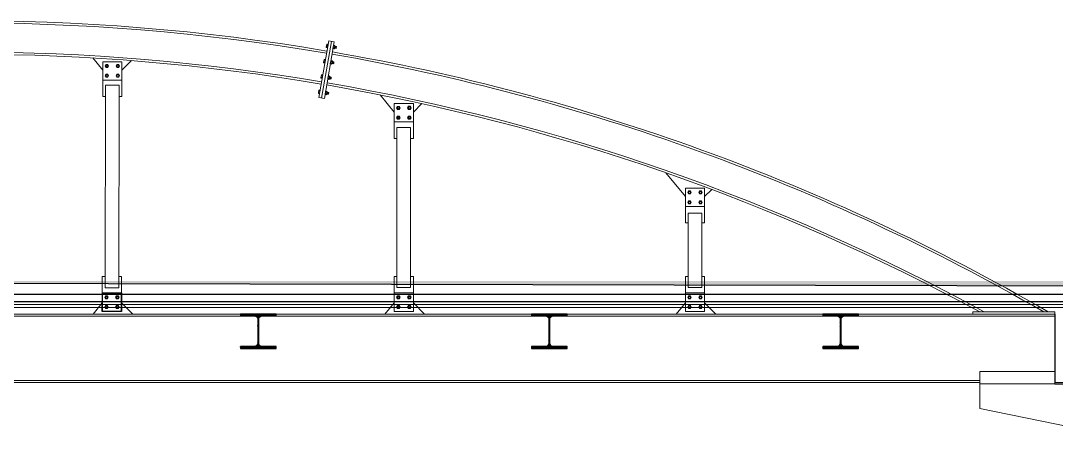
# Model space of a CAD drawing. Header units: millimetres. Extents: x -6949 to 305728, y -55091 to 76684.
# Drawn here: x 183017 to 190574, y 73673 to 76684 of the extents above; entities that cross this region are included whole.
import ezdxf

# ---------------------------------------------------------------- set-up
doc = ezdxf.new("R2010")
doc.units = ezdxf.units.MM
for name, color, linetype, lineweight in [('armatura', 1, 'Continuous', 15), ('bulloni', 5, 'Continuous', 18), ('piastra', 30, 'Continuous', 18), ('S-BEAM', 5, 'Continuous', 18), ('S-FSTN', 7, 'Continuous', 18), ('SEZIONI acciaio - Steel sections', 220, 'Continuous', 25), ('solaio2', 7, 'Continuous', 9)]:
    doc.layers.add(name, color=color, linetype=linetype, lineweight=lineweight)

# ---------------------------------------------------------------- blocks, each defined once
blk = doc.blocks.new('*U177')
h = blk.add_hatch()
h.set_pattern_fill('ANSI31', color=256, scale=2)
h.set_pattern_definition([(45, (-12757.2744, 46959.8686), (-4.4901281, 4.4901281), [])])
h.paths.add_polyline_path([(27.8, 112.5), (130, 112.5), (130, 125), (-130, 125), (-130, 112.5), (-27.8, 112.5, -0.414214), (-3.8, 88.5), (-3.8, 59), (3.8, 59), (3.8, 88.5, -0.414214)])
h.paths.add_polyline_path([(-3.8, 9), (3.8, 9), (3.8, 41), (-3.8, 41)])
h.paths.add_polyline_path([(3.8, -9), (-3.8, -9), (-3.8, -41), (3.8, -41)])
h.paths.add_polyline_path([(3.8, -59), (-3.8, -59), (-3.8, -88.5, -0.414214), (-27.8, -112.5), (-130, -112.5), (-130, -125), (130, -125), (130, -112.5), (27.8, -112.5, -0.414214), (3.8, -88.5)])
at = {"layer": 'SEZIONI acciaio - Steel sections'}
blk.add_lwpolyline([(130, 125), (-130, 125), (-130, 112.5), (-27.8, 112.5, -0.414214), (-3.8, 88.5), (-3.8, -88.5, -0.414214), (-27.8, -112.5), (-130, -112.5), (-130, -125), (130, -125), (130, -112.5), (27.8, -112.5, -0.414214), (3.8, -88.5), (3.8, 88.5, -0.414214), (27.8, 112.5), (130, 112.5)], format="xyb", close=True, dxfattribs=at)
blk = doc.blocks.new('*U178')
at = {"color": 0, "linetype": 'ByBlock', "lineweight": -2, "transparency": 16777216}
for p in [(0, 0), (2125, 0), (4250, 0), (6375, 0), (8500, 0), (10625, 0), (12750, 0), (14875, 0), (17000, 0)]:
    blk.add_blockref('*U177', p, dxfattribs=at)
blk = doc.blocks.new('*U552')
at = {"layer": 'bulloni'}
for p, q in [((26.3, 31), (24.8, 29.8)), ((24.8, 21.2), (24.8, 29.8)), ((26.3, 20), (24.8, 21.2)), ((26.3, 31), (48.7, 31)), ((26.3, 20), (48.7, 20)), ((30.5, 43), (31.4, 43.9)), ((30.5, 43), (30.5, 31)), ((30.6, 43), (44.4, 43)), ((31.1, 21.2), (31.1, 29.8)), ((31.5, 43.9), (43.5, 43.9)), ((42.6, 41.1), (32.4, 40.5)), ((42.6, 37.1), (32.4, 36.6)), ((42.6, 33.2), (32.4, 32.6)), ((41.4, 39), (33.6, 38.6)), ((41.4, 35.1), (33.6, 34.7)), ((43.5, 43.9), (44.4, 43)), ((43.8, 29.8), (43.8, 21.2)), ((44.5, 43), (44.5, 31)), ((48.7, 31), (50.2, 29.8)), ((48.7, 20), (50.2, 21.2)), ((50.2, 21.2), (50.2, 29.8)), ((24.8, -21.4), (50.2, -21.4)), ((24.8, -28.8), (24.8, -21.4)), ((26.3, -29.9), (24.8, -28.8)), ((26.3, -29.9), (48.7, -29.9)), ((27.4, -20.9), (47.6, -20.9)), ((27.4, -21.4), (27.4, -20.9)), ((31.1, -28.8), (31.1, -21.4)), ((43.8, -21.4), (43.8, -28.8)), ((47.6, -21.4), (47.6, -20.9)), ((48.7, -29.9), (50.2, -28.8)), ((50.2, -28.8), (50.2, -21.4))]:
    blk.add_line(p, q, dxfattribs=at)
for centre, radius, start, end in [((28, 26), 4.95, 50.12945, 129.87055), ((28, 25), 4.95, 230.12945, 309.87055), ((37.5, 12.9), 18.1, 69.44272, 110.55728), ((37.5, 38.1), 18.1, 249.44272, 290.55728), ((47, 26), 4.95, 50.12945, 129.87055), ((47, 25), 4.95, 230.12945, 309.87055), ((28, -25), 4.95, 230.12945, 309.87055), ((29.6, -20), 0.917, 270, 360), ((37.5, -11.8), 18.1, 249.44272, 290.55728), ((47, -25), 4.95, 230.12945, 309.87055), ((45.4, -20), 0.917, 180, 270)]:
    blk.add_arc(centre, radius, start, end, dxfattribs=at)
blk = doc.blocks.new('*U553')
at = {"layer": 'S-BEAM', "color": 0, "linetype": 'ByBlock', "lineweight": -2, "transparency": 16777216, "rotation": 260.2883462533053}
for p in [(68513.2, -21918), (68494.1, -22029.8), (68474.9, -22141.7), (68455.8, -22253.5)]:
    blk.add_blockref('*U552', p, dxfattribs=at)

msp = doc.modelspace()

# ---------------------------------------------------------------- hatches: boundary and pattern name
at = {"layer": 'S-FSTN', "true_color": 0xc7c8ca}
h = msp.add_hatch(dxfattribs=at)
h.set_pattern_fill('GRAVEL', color=9, scale=4.4)
h.set_pattern_definition([(228.012788, (116851.094, 98563.538), (-894.0800001, -1005.8399999), [15.03574, -1488.54128]), (184.969741, (116841.0353, 98552.362), (1341.11999947, 111.76000637), [25.80181, -2554.37815]), (132.510447, (116815.3305, 98550.127), (1117.60000047, -1229.35999957), [18.19319, -1801.1278]), (267.273689, (116771.744, 98522.187), (111.76000023, 2235.2), [23.4962, -2326.12325]), (292.833654, (116770.6265, 98498.717), (-558.80000005, 1341.11999998), [23.03988, -2280.95154]), (357.273689, (116779.5673, 98477.483), (-2235.2, 111.76000023), [23.4962, -2326.12325]), (37.6942405, (116803.037, 98476.365), (-1452.87999994, -1117.60000008), [31.07252, -3076.17707]), (72.2553284, (116827.624, 98495.3644), (782.3200002, 2458.71999993), [29.33566, -2904.23129]), (121.4295656, (116836.565, 98523.3044), (-894.08000013, 1452.87999992), [23.57577, -2334.00401]), (175.236358, (116824.271, 98543.421), (1229.36, -111.7600002), [26.91538, -1318.85323]), (222.397438, (116797.449, 98545.6564), (-1341.11999996, -1229.36000005), [34.80743, -3445.93799]), (138.814075, (116882.386, 98521.069), (-782.32, 670.56), [11.8802, -1176.1449]), (171.4692344, (116873.4457, 98528.8924), (1452.88000004, -223.51999975), [22.60201, -2237.60412]), (225, (116851.09, 98532.245), (-2e-14, -111.76), [15.80521, -142.2473]), (203.19859, (116843.27, 98545.656), (558.8, 223.52), [8.51142, -842.62738]), (291.80141, (116835.447, 98542.304), (-111.76, 335.28), [12.03689, -589.80913]), (30.963757, (116839.918, 98531.128), (335.28, 223.52), [19.55007, -632.11712]), (161.56505, (116856.68, 98541.186), (223.52, -111.76), [14.13663, -339.27952]), (16.38954, (116770.6265, 98542.3036), (1117.6, 335.28), [19.80387, -1960.58837]), (70.346176, (116789.626, 98547.8916), (-447.04000004, -1229.36), [16.61435, -1644.81749]), (293.19859, (116856.682, 98563.538), (-223.52, 558.8), [17.02272, -834.11608]), (343.61046, (116863.387, 98547.8916), (-1117.60000002, 335.2799999), [19.80387, -1960.58837]), (339.443955, (116770.626, 98473.012), (-558.8, 223.52), [19.09755, -935.78031]), (294.775141, (116788.508, 98466.307), (-558.8000007, 1229.3599997), [16.00157, -1584.15811]), (66.80141, (116857.8, 98451.778), (223.52, 558.8), [17.02272, -834.11608]), (17.354025, (116864.505, 98467.4244), (-1452.87999997, -447.0400001), [18.73444, -1854.70454]), (69.443955, (116803.037, 98451.778), (-223.52, -558.8), [9.54877, -945.32908]), (101.309932, (116851.094, 98451.778), (-111.76, 447.04), [5.69864, -564.16778]), (165.963757, (116849.976, 98457.366), (335.28, -111.76), [23.03988, -437.7584]), (186.009006, (116827.624, 98462.954), (1117.6, 111.76000006), [21.35175, -2113.82005]), (303.690068, (116839.918, 98521.07), (-111.76, 223.52), [16.11825, -386.83816]), (353.1572266, (116848.8585, 98507.658), (1899.92000001, -223.5199999), [28.1405, -2785.9044]), (60.945396, (116876.798, 98504.305), (-447.04, -782.32), [11.50636, -1139.13326]), (90, (116882.39, 98514.36), (-111.76, 111.76), [6.7056, -105.0544]), (120.256437, (116825.389, 98466.307), (447.03999995, -782.32), [15.52615, -1537.0934]), (48.012787, (116817.566, 98479.718), (894.0800001, 1005.8399999), [30.07149, -1473.50554]), (0, (116837.68, 98502.07), (111.76, 111.76), [29.0576, -82.7024]), (325.3048465, (116866.74, 98502.07), (1117.6000004, -782.3199994), [17.67082, -1749.40994]), (254.054604, (116881.269, 98492.012), (-111.76, -447.04), [16.27248, -797.3526]), (207.6459754, (116876.7985, 98476.365), (-2123.44000008, -1117.59999985), [26.49438, -2622.94843]), (175.426079, (116853.329, 98464.0716), (-1452.88, 111.76), [28.0293, -2774.89724])])
h.paths.add_polyline_path([(182624.8074, 74765.4226), (200165.0843, 74725.4242), (200165.7714, 74725.4242), (200165.8626, 74785.4212), (165083.1564, 74785.4212), (165083.8891, 74725.4227)])

# ---------------------------------------------------------------- linework, layer by layer
for p, q in [((200165.7714, 74685.4225), (165083.7523, 74685.4225)), ((183752.3071, 74563.4224), (183752.3071, 74697.4224))]:
    msp.add_line(p, q)
for points in [[(183615.8515, 76323.3724), (183615.9481, 76323.3724)], [(183755.8515, 76323.3724), (183755.7553, 76323.3724)], [(200165.817, 74685.4225), (200165.817, 74725.4225), (182624.8074, 74765.4226), (165083.8891, 74725.4227), (165083.7979, 74685.4225)], [(183612.7242, 74697.4235), (183752.3071, 74697.4213), (183752.3071, 74563.4224), (183612.3071, 74563.4224), (183612.7242, 74697.4235), (183612.7242, 74697.4235)], [(190563.7987, 74543.4224), (190563.7987, 74043.4224)], [(190563.7987, 74033.4224), (190876.3077, 74033.4224)]]:
    msp.add_lwpolyline(points)
msp.add_lwpolyline([(200165.7714, 74685.4225), (165083.7979, 74685.4225), (165083.7979, 74635.4225), (200165.7714, 74635.4225)], close=True)
at = {"layer": 'armatura'}
msp.add_lwpolyline([(165113.7979, 74612.4225), (200165.817, 74612.4225)], dxfattribs=at)
at = {"layer": 'bulloni'}
for points in [[(183633.2421, 76354.1667), (183639.6254, 76343.1855), (183652.3271, 76343.223), (183658.6454, 76354.2417), (183652.2621, 76365.2229), (183639.5604, 76365.1854)], [(183738.5535, 76354.3221), (183732.2027, 76343.3221), (183719.501, 76343.3221), (183713.1501, 76354.3221), (183719.501, 76365.3221), (183732.2027, 76365.3221)], [(183633.2421, 76282.5114), (183639.6254, 76293.4926), (183652.3271, 76293.4551), (183658.6454, 76282.4364), (183652.2621, 76271.4552), (183639.5604, 76271.4927)], [(183738.5535, 76282.356), (183732.2027, 76293.356), (183719.501, 76293.356), (183713.1501, 76282.356), (183719.501, 76271.356), (183732.2027, 76271.356)], [(185759.6977, 76048.4866), (185766.0811, 76037.5054), (185778.7827, 76037.5429), (185785.101, 76048.5616), (185778.7177, 76059.5428), (185766.0161, 76059.5053)], [(185865.0092, 76048.6421), (185858.6583, 76037.6421), (185845.9566, 76037.6421), (185839.6058, 76048.6421), (185845.9566, 76059.6421), (185858.6583, 76059.6421)], [(185759.6977, 75976.8314), (185766.0811, 75987.8126), (185778.7827, 75987.7751), (185785.101, 75976.7564), (185778.7177, 75965.7752), (185766.0161, 75965.8127)], [(185865.0092, 75976.6759), (185858.6583, 75987.6759), (185845.9566, 75987.6759), (185839.6058, 75976.6759), (185845.9566, 75965.6759), (185858.6583, 75965.6759)], [(187884.6977, 75431.4427), (187891.0811, 75420.4615), (187903.7827, 75420.499), (187910.101, 75431.5177), (187903.7177, 75442.4989), (187891.0161, 75442.4614)], [(187990.0092, 75431.5982), (187983.6583, 75420.5982), (187970.9566, 75420.5982), (187964.6058, 75431.5982), (187970.9566, 75442.5982), (187983.6583, 75442.5982)], [(187884.6977, 75359.7874), (187891.0811, 75370.7686), (187903.7827, 75370.7311), (187910.101, 75359.7124), (187903.7177, 75348.7312), (187891.0161, 75348.7687)], [(187990.0092, 75359.632), (187983.6583, 75370.632), (187970.9566, 75370.632), (187964.6058, 75359.632), (187970.9566, 75348.632), (187983.6583, 75348.632)], [(183629.6976, 74666.3588), (183636.0809, 74655.3776), (183648.7825, 74655.4151), (183655.1009, 74666.4338), (183648.7175, 74677.415), (183636.0159, 74677.3775)], [(183735.009, 74666.5143), (183728.6581, 74655.5143), (183715.9564, 74655.5143), (183709.6056, 74666.5143), (183715.9564, 74677.5143), (183728.6581, 74677.5143)], [(185759.6972, 74666.3588), (185766.0806, 74655.3776), (185778.7822, 74655.4151), (185785.1005, 74666.4338), (185778.7172, 74677.415), (185766.0156, 74677.3775)], [(185865.0087, 74666.5143), (185858.6578, 74655.5143), (185845.9561, 74655.5143), (185839.6053, 74666.5143), (185845.9561, 74677.5143), (185858.6578, 74677.5143)], [(187884.6977, 74666.3588), (187891.0811, 74655.3776), (187903.7827, 74655.4151), (187910.101, 74666.4338), (187903.7177, 74677.415), (187891.0161, 74677.3775)], [(187990.0092, 74666.5143), (187983.6583, 74655.5143), (187970.9566, 74655.5143), (187964.6058, 74666.5143), (187970.9566, 74677.5143), (187983.6583, 74677.5143)], [(183629.6976, 74594.7036), (183636.0809, 74605.6848), (183648.7825, 74605.6473), (183655.1009, 74594.6286), (183648.7175, 74583.6474), (183636.0159, 74583.6849)], [(183735.009, 74594.5481), (183728.6581, 74605.5481), (183715.9564, 74605.5481), (183709.6056, 74594.5481), (183715.9564, 74583.5481), (183728.6581, 74583.5481)], [(185759.6972, 74594.7036), (185766.0806, 74605.6848), (185778.7822, 74605.6473), (185785.1005, 74594.6286), (185778.7172, 74583.6474), (185766.0156, 74583.6849)], [(185865.0087, 74594.5481), (185858.6578, 74605.5481), (185845.9561, 74605.5481), (185839.6053, 74594.5481), (185845.9561, 74583.5481), (185858.6578, 74583.5481)], [(187884.6977, 74594.7036), (187891.0811, 74605.6848), (187903.7827, 74605.6473), (187910.101, 74594.6286), (187903.7177, 74583.6474), (187891.0161, 74583.6849)], [(187990.0092, 74594.5481), (187983.6583, 74605.5481), (187970.9566, 74605.5481), (187964.6058, 74594.5481), (187970.9566, 74583.5481), (187983.6583, 74583.5481)]]:
    msp.add_lwpolyline(points, close=True, dxfattribs=at)
for centre, radius in [((183645.9438, 76354.2042), 7.3333), ((183645.9438, 76354.2042), 6.4167), ((183725.8518, 76354.3221), 7.3333), ((183725.8518, 76354.3221), 6.4167), ((183645.9438, 76282.4739), 7.3333), ((183645.9438, 76282.4739), 6.4167), ((183725.8518, 76282.356), 7.3333), ((183725.8518, 76282.356), 6.4167), ((185772.3994, 76048.5241), 7.3333), ((185772.3994, 76048.5241), 6.4167), ((185852.3075, 76048.6421), 7.3333), ((185852.3075, 76048.6421), 6.4167), ((185772.3994, 75976.7939), 7.3333), ((185772.3994, 75976.7939), 6.4167), ((185852.3075, 75976.6759), 7.3333), ((185852.3075, 75976.6759), 6.4167), ((187897.3994, 75431.4802), 7.3333), ((187897.3994, 75431.4802), 6.4167), ((187977.3075, 75431.5982), 7.3333), ((187977.3075, 75431.5982), 6.4167), ((187897.3994, 75359.7499), 7.3333), ((187897.3994, 75359.7499), 6.4167), ((187977.3075, 75359.632), 7.3333), ((187977.3075, 75359.632), 6.4167), ((183642.3992, 74666.3963), 7.3333), ((183642.3992, 74666.3963), 6.4167), ((183722.3073, 74666.5143), 7.3333), ((183722.3073, 74666.5143), 6.4167), ((185772.3989, 74666.3963), 7.3333), ((185772.3989, 74666.3963), 6.4167), ((185852.307, 74666.5143), 7.3333), ((185852.307, 74666.5143), 6.4167), ((187897.3994, 74666.3963), 7.3333), ((187897.3994, 74666.3963), 6.4167), ((187977.3075, 74666.5143), 7.3333), ((187977.3075, 74666.5143), 6.4167), ((183642.3992, 74594.6661), 7.3333), ((183642.3992, 74594.6661), 6.4167), ((183722.3073, 74594.5481), 7.3333), ((183722.3073, 74594.5481), 6.4167), ((185772.3989, 74594.6661), 7.3333), ((185772.3989, 74594.6661), 6.4167), ((185852.307, 74594.5481), 7.3333), ((185852.307, 74594.5481), 6.4167), ((187897.3994, 74594.6661), 7.3333), ((187897.3994, 74594.6661), 6.4167), ((187977.3075, 74594.5481), 7.3333), ((187977.3075, 74594.5481), 6.4167)]:
    msp.add_circle(centre, radius, dxfattribs=at)
at = {"layer": 'piastra'}
for points in [[(185232.6837, 76116.4196), (185193.2569, 76123.1672), (185264.1149, 76537.1963), (185303.5417, 76530.4487)], [(190563.7987, 74559.4225), (189963.7987, 74559.4225), (189963.7987, 74543.4225), (190563.7987, 74543.4225)]]:
    msp.add_lwpolyline(points, close=True, dxfattribs=at)
for points in [[(185283.8283, 76533.8225), (185212.9703, 76119.7934)], [(183615.9481, 76323.3724), (183615.8515, 76323.3724), (183542.6772, 76412.654)], [(183616.0602, 76251.1957), (183755.6432, 76251.1979), (183755.8517, 76385.4813), (183615.8517, 76385.4813), (183616.0602, 76251.1957), (183616.0602, 76251.1957)], [(183755.7553, 76323.3724), (183755.8515, 76323.3724), (183825.5456, 76393.2275)], [(183615.9637, 76313.3724), (183615.8515, 76313.3724), (183615.8515, 76131.2302), (183635.8515, 76131.2302)], [(183735.8515, 76131.2302), (183755.8515, 76131.2302), (183755.8515, 76313.3724), (183755.7397, 76313.3724)], [(185742.4038, 76017.6924), (185742.3071, 76017.6924), (185639.4587, 76143.18)], [(185742.5158, 75945.5157), (185882.0988, 75945.5179), (185882.3073, 76079.8012), (185742.3073, 76079.8012), (185742.5158, 75945.5157), (185742.5158, 75945.5157)], [(185882.2109, 76017.6924), (185882.3071, 76017.6924), (185943.9343, 76079.4619)], [(185742.3071, 76017.6924), (185742.4038, 76017.6924)], [(185742.4193, 76007.6924), (185742.3071, 76007.6924), (185742.3071, 75825.5502), (185762.3071, 75825.5502)], [(185862.3071, 75825.5502), (185882.3071, 75825.5502), (185882.3071, 76007.6924), (185882.1954, 76007.6924)], [(185882.3071, 76017.6924), (185882.2109, 76017.6924)], [(187867.4038, 75400.6484), (187867.3071, 75400.6484), (187724.7257, 75574.6152)], [(187867.5158, 75328.4718), (188007.0988, 75328.4739), (188007.3073, 75462.7573), (187867.3073, 75462.7573), (187867.5158, 75328.4718), (187867.5158, 75328.4718)], [(188007.2109, 75400.6484), (188007.3071, 75400.6484), (188059.7467, 75453.2091)], [(187867.3071, 75400.6484), (187867.4038, 75400.6484)], [(187867.4193, 75390.6484), (187867.3071, 75390.6484), (187867.3071, 75208.5062), (187887.3071, 75208.5062)], [(187987.3071, 75208.5062), (188007.3071, 75208.5062), (188007.3071, 75390.6484), (188007.1954, 75390.6484)], [(188007.3071, 75400.6484), (188007.2109, 75400.6484)], [(183612.4036, 74635.5646), (183612.3071, 74635.5646), (183612.3071, 74817.7068), (183632.3071, 74817.7068)], [(183612.4036, 74635.5646), (183612.3075, 74635.5646), (183612.3075, 74817.7068), (183632.3075, 74817.7068)], [(183732.3071, 74817.7068), (183752.3071, 74817.7068), (183752.3071, 74635.5646), (183752.2107, 74635.5646)], [(183732.3075, 74817.7068), (183752.3075, 74817.7068), (183752.3075, 74635.5646), (183752.2107, 74635.5646)], [(185742.4033, 74635.5646), (185742.3071, 74635.5646), (185742.3071, 74817.7068), (185762.3071, 74817.7068)], [(185862.3071, 74817.7068), (185882.3071, 74817.7068), (185882.3071, 74635.5646), (185882.2104, 74635.5646)], [(187867.4038, 74635.5646), (187867.3071, 74635.5646), (187867.3071, 74817.7068), (187887.3071, 74817.7068)], [(187987.3071, 74817.7068), (188007.3071, 74817.7068), (188007.3071, 74635.5646), (188007.2109, 74635.5646)], [(183612.5157, 74563.3879), (183752.0986, 74563.3901), (183752.3071, 74697.6734), (183612.3071, 74697.6734), (183612.5157, 74563.3879), (183612.5157, 74563.3879)], [(185742.5153, 74563.3879), (185882.0983, 74563.3901), (185882.3068, 74697.6734), (185742.3068, 74697.6734), (185742.5153, 74563.3879), (185742.5153, 74563.3879)], [(187867.5158, 74563.3879), (188007.0988, 74563.3901), (188007.3073, 74697.6734), (187867.3073, 74697.6734), (187867.5158, 74563.3879), (187867.5158, 74563.3879)], [(183612.4191, 74625.5646), (183612.3071, 74625.5646), (183544.9842, 74543.4224)], [(183612.3071, 74625.5646), (183612.4191, 74625.5646)], [(183752.3071, 74625.5646), (183752.1952, 74625.5646)], [(183752.1952, 74625.5646), (183752.3071, 74625.5646), (183834.2601, 74543.4224)], [(185742.4188, 74625.5646), (185742.3071, 74625.5646), (185674.9842, 74543.4224)], [(185742.3066, 74625.5646), (185742.4188, 74625.5646)], [(185742.3071, 74625.5646), (185742.4188, 74625.5646)], [(185882.3071, 74625.5646), (185882.1949, 74625.5646)], [(185882.1949, 74625.5646), (185882.3066, 74625.5646), (185964.2596, 74543.4224)], [(185882.1949, 74625.5646), (185882.3071, 74625.5646), (185964.2601, 74543.4224)], [(187867.4193, 74625.5646), (187867.3071, 74625.5646), (187799.9842, 74543.4224)], [(187867.3071, 74625.5646), (187867.4193, 74625.5646)], [(188007.3071, 74625.5646), (188007.1954, 74625.5646)], [(188007.1954, 74625.5646), (188007.3071, 74625.5646), (188089.2601, 74543.4224)], [(190014.9683, 74033.4224), (190014.9683, 73853.4224), (190896.3077, 73673.4224)], [(190563.7987, 74033.4224), (190014.9683, 74033.4224)], [(190014.9683, 73853.4224), (190896.3077, 73673.4224)]]:
    msp.add_lwpolyline(points, dxfattribs=at)
at = {"layer": 'S-BEAM'}
for points in [[(183735.8515, 76213.3724), (183635.8515, 76213.3724), (183632.5157, 74735.5657), (183732.5157, 74735.5657), (183735.8515, 76213.3724)], [(185862.3071, 75905.5502), (185762.3071, 75905.5502), (185762.3071, 74738.5034), (185862.3071, 74738.5034), (185862.3071, 75905.5502)], [(187988.3157, 75280.6473), (187886.7157, 75280.6473), (187886.5071, 74737.7068), (187988.1071, 74737.7068), (187988.3157, 75280.6473)], [(190563.7987, 74543.4225), (190563.7987, 74059.4225)], [(175234.6465, 74059.4224), (190014.9683, 74059.4224), (190014.9683, 74043.4224), (175234.6465, 74043.4224)], [(190563.7987, 74123.4224), (190014.9683, 74123.4224), (190014.9683, 74033.4224)], [(190563.7987, 74123.1725), (190563.7987, 74033.4224)]]:
    msp.add_lwpolyline(points, dxfattribs=at)
for points in [[(174685.8162, 74543.4224), (190563.7987, 74543.4224), (190563.7987, 74527.4224), (174685.8162, 74527.4224)], [(190876.3077, 74043.4225), (190563.7987, 74043.4225), (190563.7987, 74033.4224), (190876.3077, 74033.4224)]]:
    msp.add_lwpolyline(points, close=True, dxfattribs=at)
for radius, start, end in [(15706.0534, 80.37270896, 120.1516114), (15690.0534, 80.37279498, 120.05087583), (15477.5137, 80.37395465, 118.66165128), (15461.5137, 80.37404324, 118.55299275), (15690.0534, 59.94912417, 80.22672589), (15706.0534, 59.8483886, 80.22678867), (15461.5137, 61.44700725, 80.22581507), (15477.5137, 61.33834872, 80.22587971)]:
    msp.add_arc((182624.8074, 60978.4089), radius, start, end, dxfattribs=at)
at = {"layer": 'solaio2'}
msp.add_lwpolyline([(200165.817, 74590.4225), (165083.7979, 74590.4225)], dxfattribs=at)

# ---------------------------------------------------------------- block references
msp.add_blockref('*U178', (174124.8071, 74418.4225))
at = {"layer": 'S-BEAM'}
msp.add_blockref('*U553', (116770.6265, 98451.778), dxfattribs=at)

doc.saveas('drawing.dxf')
